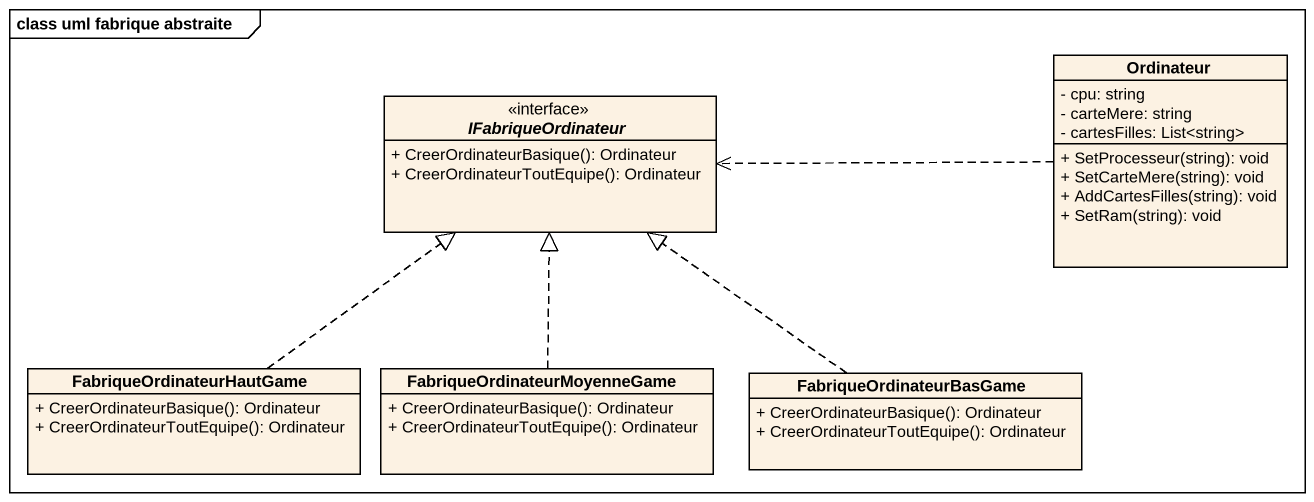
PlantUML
@startuml
mainframe class uml fabrique abstraite
hide circle
hide empty members
skinparam classAttributeIconSize 0
class Ordinateur {
  - cpu: string
  - carteMere: string
  - cartesFilles: List<string>
  + SetProcesseur(string): void
  + SetCarteMere(string): void
  + AddCartesFilles(string): void
  + SetRam(string): void
}
interface IFabriqueOrdinateur <<interface>> {
  + CreerOrdinateurBasique(): Ordinateur
  + CreerOrdinateurToutEquipe(): Ordinateur
}
class FabriqueOrdinateurHautGame {
  + CreerOrdinateurBasique(): Ordinateur
  + CreerOrdinateurToutEquipe(): Ordinateur
}
class "FabriqueOrdinateurMoyenneGame" as FabriqueOrdinateurMoyenneGam {
  + CreerOrdinateurBasique(): Ordinateur
  + CreerOrdinateurToutEquipe(): Ordinateur
}
class FabriqueOrdinateurBasGame {
  + CreerOrdinateurBasique(): Ordinateur
  + CreerOrdinateurToutEquipe(): Ordinateur
}
Ordinateur .left.> IFabriqueOrdinateur
FabriqueOrdinateurHautGame .up.|> IFabriqueOrdinateur
FabriqueOrdinateurMoyenneGam .up.|> IFabriqueOrdinateur
FabriqueOrdinateurBasGame .up.|> IFabriqueOrdinateur
@enduml
